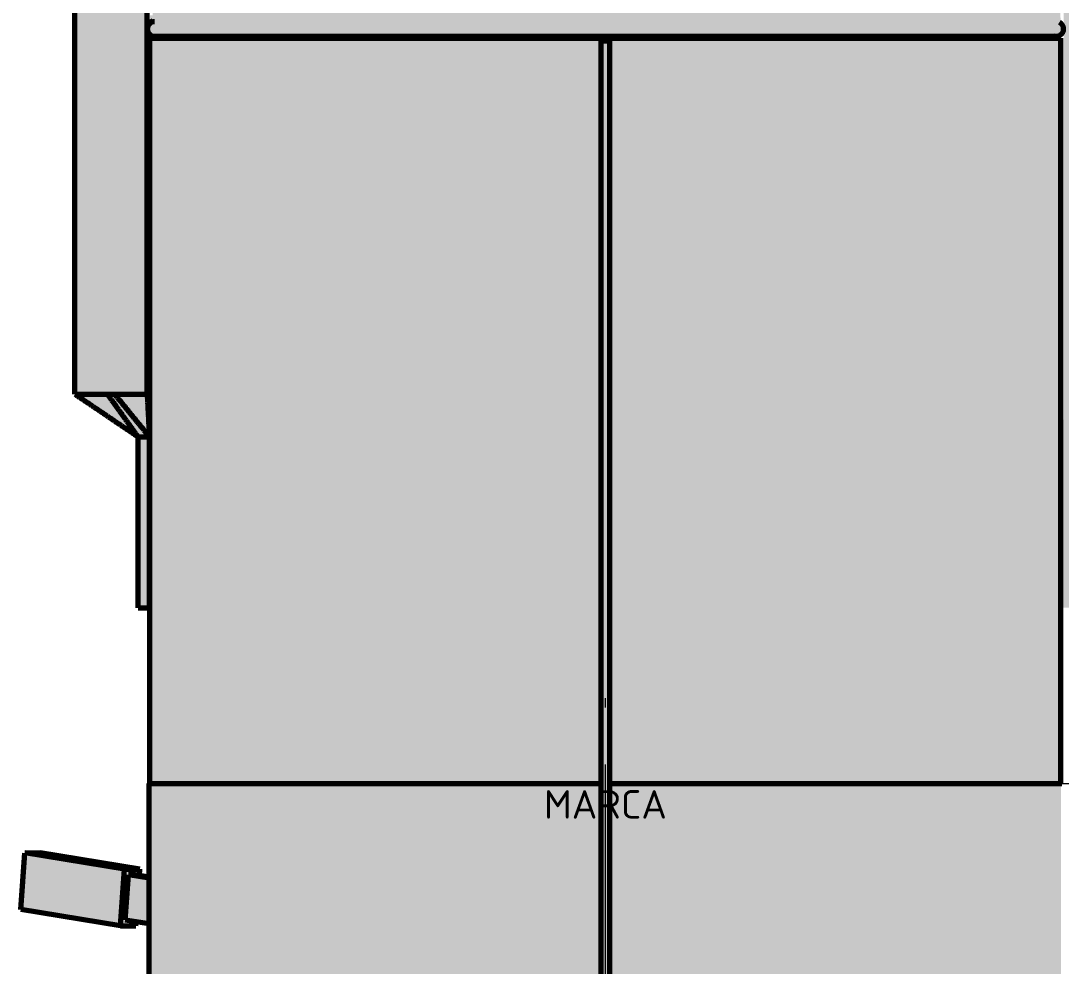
# Model space of a CAD drawing. Header units: millimetres. Extents: x 0 to 2382, y 0 to 420.
# Drawn here: x 2157.46 to 2194.01, y 273.91 to 307.11 of the extents above; entities that cross this region are included whole.
import ezdxf
from ezdxf.enums import TextEntityAlignment as Align

# ---------------------------------------------------------------- set-up
doc = ezdxf.new("R2010")
doc.units = ezdxf.units.MM
doc.linetypes.add('IRAM-F-TRAZO-PUNTO', pattern=[20, 15, -2, 1, -2])
for name, color, linetype, lineweight in [('01-VISIBLE', 7, 'CONTINUOUS', 70), ('03-EJE', 1, 'IRAM-F-TRAZO-PUNTO', 18), ('04-COTA', 3, 'CONTINUOUS', 18), ('13-GRAFICA', 30, 'CONTINUOUS', 18)]:
    doc.layers.add(name, color=color, linetype=linetype, lineweight=lineweight)
doc.styles.add('ISO3098', font='isocpeur.ttf')
doc.dimstyles.new('FLAMA-IRAM', dxfattribs={"dimtxt": 3.5, "dimasz": 3.5, "dimexe": 2, "dimexo": 1.5, "dimgap": 1, "dimtad": 1, "dimdec": 1, "dimtxsty": 'ISO3098', "dimblk": 'IRAM_FLECHA', "dimblk1": 'IRAM_FLECHA', "dimblk2": 'IRAM_FLECHA', "dimcen": 2.5, "dimclrd": 256, "dimclre": 256, "dimclrt": 256, "dimazin": 3, "dimtfac": 1, "dimtmove": 0, "dimatfit": 3, "dimlwd": 18, "dimlwe": 18})

# ---------------------------------------------------------------- blocks, each defined once
blk = doc.blocks.new('IRAM_FLECHA')
blk.add_solid([(0, 0), (-1, 0.125), (-1, -0.125)])

msp = doc.modelspace()

# ---------------------------------------------------------------- hatches: boundary and pattern name
at = {"layer": '13-GRAFICA', "true_color": 0xb21820}
h = msp.add_hatch(color=7, dxfattribs=at)
h.dxf.hatch_style = 1
h.paths.add_polyline_path([(2159.4, 293.9), (2159.4, 340.8), (2159.5, 340.8), (2159.5, 341.5), (2159.6, 341.5), (2159.6, 342.3), (2159.7, 342.3), (2159.7, 342.6), (2159.8, 342.6), (2159.9, 343.1), (2160, 343.1), (2160, 343.3), (2160.1, 343.3), (2160.1, 343.6), (2160.2, 343.6), (2160.2, 343.8), (2160.3, 343.8), (2160.3, 344), (2160.4, 344), (2160.5, 344.5), (2160.6, 344.5), (2160.7, 344.8), (2161, 345), (2161, 345.2), (2161.2, 345.3), (2161.2, 345.5), (2161.5, 345.7), (2161.5, 345.9), (2161.7, 346), (2161.7, 346.2), (2161.8, 346.2), (2162.1, 346.6), (2162.3, 346.6), (2162.9, 347.3), (2163.1, 347.3), (2163.6, 347.9), (2164.2, 348.1), (2164.3, 348.3), (2164.5, 348.3), (2164.5, 348.4), (2164.7, 348.4), (2164.7, 348.5), (2165.3, 348.7), (2165.4, 348.9), (2165.6, 348.9), (2165.6, 349), (2165.8, 349), (2165.8, 349.1), (2166.2, 349.1), (2166.2, 349.2), (2166.5, 349.2), (2166.5, 349.3), (2166.8, 349.3), (2166.8, 349.4), (2167.1, 349.4), (2167.1, 349.5), (2167.5, 349.5), (2167.5, 349.6), (2167.8, 349.6), (2167.8, 349.7), (2168.1, 349.7), (2168.1, 349.8), (2169.1, 349.8), (2169.1, 349.9), (2170.1, 349.9), (2170.1, 350), (2185.9, 350), (2185.9, 349.9), (2187.9, 349.8), (2187.9, 349.7), (2188.2, 349.7), (2188.2, 349.6), (2188.5, 349.6), (2188.5, 349.5), (2188.9, 349.5), (2188.9, 349.4), (2189.2, 349.4), (2189.2, 349.3), (2189.5, 349.3), (2189.5, 349.2), (2189.8, 349.2), (2189.8, 349.1), (2190.2, 349.1), (2190.2, 349), (2190.6, 348.9), (2190.7, 348.7), (2190.9, 348.7), (2190.9, 348.6), (2191.1, 348.6), (2191.1, 348.5), (2191.7, 348.3), (2191.8, 348.1), (2192.4, 347.9), (2192.9, 347.3), (2193.1, 347.3), (2193.7, 346.6), (2193.9, 346.6), (2193.9, 346.5), (2194.3, 346.2), (2194.3, 346), (2194.5, 345.9), (2194.5, 345.7), (2194.8, 345.5), (2194.8, 345.3), (2195, 345.2), (2195, 345), (2195.1, 345), (2195.1, 344.9), (2195.3, 344.8), (2195.3, 344.6), (2195.5, 344.5), (2195.6, 344), (2195.7, 344), (2195.7, 343.8), (2195.8, 343.8), (2195.8, 343.6), (2195.9, 343.6), (2195.9, 343.3), (2196, 343.3), (2196.1, 342.8), (2196.2, 342.8), (2196.3, 342.3), (2196.4, 342.3), (2196.4, 341.5), (2196.5, 341.5), (2196.5, 340.8), (2196.6, 340.8), (2196.6, 293.9), (2196.4, 293.9), (2196.3, 293.7), (2196.1, 293.7), (2196, 293.5), (2195.8, 293.5), (2195.7, 293.3), (2195.5, 293.3), (2195.4, 293.1), (2195.2, 293.1), (2195.1, 292.9), (2194.9, 292.9), (2194.8, 292.7), (2194.6, 292.7), (2194.6, 292.6), (2194.4, 292.5), (2194.4, 286.5), (2194, 286.5), (2194, 293.1), (2194.1, 293.1), (2194.1, 340.5), (2194, 340.5), (2193.9, 341.8), (2193.8, 341.8), (2193.8, 342), (2193.7, 342), (2193.7, 342.3), (2193.6, 342.3), (2193.6, 342.5), (2193.5, 342.5), (2193.5, 342.8), (2193.4, 342.8), (2193.2, 343.4), (2193, 343.5), (2193, 343.7), (2192.9, 343.7), (2192.9, 343.8), (2192.7, 343.9), (2192.7, 344.1), (2192.4, 344.3), (2192.4, 344.5), (2192.3, 344.5), (2191.8, 345.1), (2191.6, 345.1), (2191.1, 345.7), (2190.9, 345.7), (2190.8, 345.9), (2190.6, 345.9), (2190.6, 346), (2190, 346.2), (2189.9, 346.4), (2189.7, 346.4), (2189.7, 346.5), (2189.5, 346.5), (2189.5, 346.6), (2189.3, 346.6), (2189.3, 346.7), (2189.1, 346.7), (2189.1, 346.8), (2188.7, 346.8), (2188.7, 346.9), (2188.4, 346.9), (2188.4, 347), (2188.1, 347), (2188.1, 347.1), (2187.7, 347.1), (2187.7, 347.2), (2187.4, 347.2), (2187.4, 347.3), (2185.5, 347.4), (2185.5, 347.5), (2170.5, 347.5), (2170.5, 347.4), (2168.6, 347.3), (2168.6, 347.2), (2167.9, 347.1), (2167.9, 347), (2167.6, 347), (2167.6, 346.9), (2167.3, 346.9), (2167.3, 346.8), (2166.9, 346.8), (2166.9, 346.7), (2166.7, 346.7), (2166.7, 346.6), (2166.1, 346.4), (2166, 346.2), (2165.8, 346.2), (2165.8, 346.1), (2165.2, 345.9), (2165.2, 345.8), (2164.9, 345.7), (2164.4, 345.1), (2164.2, 345.1), (2164.2, 345), (2163.6, 344.5), (2163.6, 344.3), (2163.3, 344.1), (2163.3, 343.9), (2163, 343.7), (2163, 343.5), (2162.8, 343.4), (2162.8, 343.2), (2162.7, 343.2), (2162.7, 343), (2162.6, 343), (2162.6, 342.8), (2162.5, 342.8), (2162.5, 342.5), (2162.4, 342.5), (2162.4, 342.3), (2162.3, 342.3), (2162.3, 342), (2162.2, 342), (2162.2, 341.8), (2162.1, 341.8), (2162, 340.5), (2161.9, 340.5), (2161.9, 293.1), (2162, 293.1), (2162, 286.5), (2161.6, 286.5), (2161.6, 292.5), (2161.5, 292.5), (2161.4, 292.7), (2161.2, 292.7), (2161.1, 292.9), (2160.9, 292.9), (2160.8, 293.1), (2160.6, 293.1), (2160.5, 293.3), (2160.3, 293.3), (2160.2, 293.5), (2160, 293.5), (2159.9, 293.7), (2159.7, 293.7), (2159.6, 293.9)])
h = msp.add_hatch(color=7, dxfattribs=at)
h.dxf.hatch_style = 1
h.paths.add_polyline_path([(2162.1, 307.5), (2162.2, 307.5), (2162.2, 307.8), (2162.3, 307.8), (2162.3, 308), (2162.4, 308), (2162.4, 308.3), (2162.5, 308.3), (2162.5, 308.5), (2162.6, 308.5), (2162.6, 308.8), (2162.7, 308.8), (2162.7, 309.1), (2162.8, 309.1), (2162.8, 309.3), (2162.9, 309.3), (2162.9, 309.6), (2163, 309.6), (2163.1, 310), (2163.3, 310.1), (2163.3, 310.3), (2163.5, 310.4), (2163.5, 310.6), (2163.7, 310.7), (2163.7, 310.9), (2163.9, 311), (2163.9, 311.2), (2164.1, 311.3), (2164.1, 311.5), (2164.3, 311.6), (2164.3, 311.8), (2164.5, 311.9), (2164.5, 312.1), (2164.8, 312.2), (2165, 312.5), (2165.2, 312.5), (2165.5, 312.9), (2165.7, 312.9), (2166, 313.3), (2166.2, 313.3), (2166.4, 313.6), (2166.6, 313.6), (2166.9, 314), (2167.1, 314), (2167.4, 314.4), (2167.6, 314.4), (2167.6, 314.5), (2167.8, 314.5), (2167.8, 314.6), (2168.1, 314.6), (2168.1, 314.7), (2168.3, 314.7), (2168.3, 314.8), (2168.6, 314.8), (2168.6, 314.9), (2168.8, 314.9), (2168.8, 315), (2169.1, 315), (2169.1, 315.1), (2169.3, 315.1), (2169.3, 315.2), (2169.6, 315.2), (2169.6, 315.3), (2169.8, 315.3), (2169.8, 315.4), (2170.1, 315.4), (2170.1, 315.5), (2170.3, 315.5), (2170.3, 315.6), (2170.6, 315.6), (2170.6, 315.7), (2171.1, 315.8), (2171.1, 315.9), (2171.3, 315.9), (2171.3, 316), (2171.6, 316), (2171.6, 316.1), (2171.8, 316.1), (2171.8, 316.2), (2172.5, 316.3), (2172.5, 316.4), (2173, 316.4), (2173, 316.5), (2174.1, 316.5), (2174.1, 316.6), (2175.2, 316.6), (2175.2, 316.5), (2177.7, 316.5), (2177.7, 316.6), (2181.6, 316.5), (2181.6, 316.6), (2182.4, 316.6), (2182.4, 316.5), (2182.5, 316.5), (2182.5, 316.6), (2182.7, 316.6), (2182.7, 316.5), (2183.1, 316.5), (2183.1, 316.4), (2184.1, 316.3), (2184.1, 316.2), (2184.4, 316.2), (2184.4, 316.1), (2184.7, 316.1), (2184.7, 316), (2185.1, 316), (2185.1, 315.9), (2185.4, 315.9), (2185.4, 315.8), (2186.3, 315.6), (2186.3, 315.5), (2186.5, 315.5), (2186.5, 315.4), (2186.8, 315.4), (2186.8, 315.3), (2187, 315.3), (2187, 315.2), (2187.2, 315.2), (2187.2, 315.1), (2187.4, 315.1), (2187.4, 315), (2187.6, 315), (2187.6, 314.9), (2187.9, 314.9), (2187.9, 314.8), (2188.1, 314.8), (2188.1, 314.7), (2188.3, 314.7), (2188.3, 314.6), (2188.9, 314.4), (2189, 314.2), (2189.2, 314.2), (2189.3, 314), (2189.7, 313.9), (2189.8, 313.7), (2190, 313.7), (2190.1, 313.5), (2190.3, 313.5), (2190.5, 313.2), (2190.7, 313.2), (2191.5, 312.3), (2191.7, 312.3), (2191.7, 312.2), (2192, 312), (2192, 311.8), (2192.4, 311.5), (2192.4, 311.3), (2192.7, 311.1), (2192.7, 310.9), (2192.9, 310.8), (2193, 310.4), (2193.2, 310.3), (2193.2, 310.1), (2193.3, 310.1), (2193.3, 309.9), (2193.4, 309.9), (2193.4, 309.7), (2193.5, 309.7), (2193.5, 309.4), (2193.6, 309.4), (2193.8, 308.5), (2193.9, 308.5), (2194, 307), (2162, 307), (2162, 307.3), (2162.1, 307.3)])
h = msp.add_hatch(color=7, dxfattribs=at)
h.dxf.hatch_style = 1
h.paths.add_polyline_path([(2162, 306.6), (2162, 306.7), (2161.9, 306.7), (2161.9, 307), (2194.1, 307), (2194.1, 306.7), (2194, 306.7), (2194, 306.6)])
h = msp.add_hatch(color=7, dxfattribs=at)
h.dxf.hatch_style = 1
h.paths.add_polyline_path([(2162.1, 306.5), (2162.1, 280.3), (2162.1, 258.7), (2162.1, 258.4), (2162.1, 252.9), (2162.1, 248.1), (2162, 248.1), (2162, 306.5)])
h = msp.add_hatch(color=7, dxfattribs=at)
h.dxf.hatch_style = 1
h.paths.add_polyline_path([(2162.4, 306.5), (2162.4, 280.3), (2162.1, 280.3), (2162.1, 306.5)])
h = msp.add_hatch(color=7, dxfattribs=at)
h.dxf.hatch_style = 1
h.paths.add_polyline_path([(2193.7, 306.6), (2193.7, 306.5), (2162.3, 306.5), (2162.3, 306.6)])
h = msp.add_hatch(color=7, dxfattribs=at)
h.dxf.hatch_style = 1
h.paths.add_polyline_path([(2162.5, 306.5), (2162.5, 280.3), (2162.4, 280.3), (2162.4, 306.5)])
h = msp.add_hatch(color=7, dxfattribs=at)
h.dxf.hatch_style = 1
h.paths.add_polyline_path([(2169.5, 306.5), (2169.5, 280.3), (2162.5, 280.3), (2162.5, 306.5)])
h = msp.add_hatch(color=7, dxfattribs=at)
h.dxf.hatch_style = 1
h.paths.add_polyline_path([(2186.5, 306.5), (2186.5, 280.3), (2178.2, 280.3), (2178.2, 306.4), (2177.8, 306.4), (2177.8, 280.3), (2169.5, 280.3), (2169.5, 306.5)])
h = msp.add_hatch(color=7, dxfattribs=at)
h.dxf.hatch_style = 1
h.paths.add_polyline_path([(2178.2, 280.3), (2177.8, 280.3), (2177.8, 306.4), (2178.2, 306.4)])
h = msp.add_hatch(color=7, dxfattribs=at)
h.dxf.hatch_style = 1
h.paths.add_polyline_path([(2190.9, 306.5), (2190.9, 280.3), (2186.5, 280.3), (2186.5, 306.5)])
h = msp.add_hatch(color=7, dxfattribs=at)
h.dxf.hatch_style = 1
h.paths.add_polyline_path([(2194, 306.5), (2194, 248.1), (2190.9, 248.1), (2190.9, 254.1), (2190.9, 258.1), (2190.9, 258.7), (2193.9, 258.7), (2193.9, 280.3), (2190.9, 280.3), (2190.9, 306.5)])
at = {"layer": '13-GRAFICA', "true_color": 0xffffff}
h = msp.add_hatch(color=7, dxfattribs=at)
h.dxf.hatch_style = 1
h.paths.add_polyline_path([(2162.1, 258.7), (2162.1, 280.3), (2193.9, 280.3), (2193.9, 258.7)])
at = {"layer": '13-GRAFICA', "true_color": 0xeedeaa}
h = msp.add_hatch(color=7, dxfattribs=at)
h.dxf.hatch_style = 1
h.paths.add_polyline_path([(2164.961, 280.11), (2164.961, 279.826), (2164.73, 279.826), (2164.508, 279.826), (2164.293, 279.826), (2164.087, 279.826), (2163.89, 279.826), (2163.701, 279.826), (2163.521, 279.826), (2163.35, 279.826), (2163.188, 279.826), (2163.035, 279.826), (2162.891, 279.826), (2162.757, 279.826), (2162.631, 279.826), (2162.516, 279.826), (2162.41, 279.826), (2162.313, 279.826), (2162.226, 279.826), (2162.149, 279.826), (2162.1, 279.826), (2162.1, 280.3), (2164.961, 280.3)])
h = msp.add_hatch(color=7, dxfattribs=at)
h.dxf.hatch_style = 1
h.paths.add_polyline_path([(2191.039, 280.025), (2191.039, 279.656), (2191.039, 279.287), (2191.039, 278.919), (2191.039, 278.55), (2191.039, 278.181), (2191.039, 277.812), (2191.039, 277.444), (2190.8, 277.444), (2190.553, 277.444), (2190.298, 277.444), (2190.036, 277.444), (2189.767, 277.444), (2189.49, 277.444), (2189.206, 277.444), (2188.916, 277.444), (2188.618, 277.444), (2188.314, 277.444), (2188.004, 277.444), (2187.687, 277.444), (2187.365, 277.444), (2187.037, 277.444), (2186.703, 277.444), (2186.364, 277.444), (2186.02, 277.444), (2185.671, 277.444), (2185.317, 277.444), (2184.958, 277.444), (2184.596, 277.444), (2184.229, 277.444), (2183.859, 277.444), (2183.484, 277.444), (2183.107, 277.444), (2182.726, 277.444), (2182.343, 277.444), (2181.956, 277.444), (2181.568, 277.444), (2181.177, 277.444), (2180.784, 277.444), (2180.39, 277.444), (2179.994, 277.444), (2179.596, 277.444), (2179.198, 277.444), (2178.799, 277.444), (2178.4, 277.444), (2178, 277.444), (2177.6, 277.444), (2177.201, 277.444), (2176.802, 277.444), (2176.404, 277.444), (2176.006, 277.444), (2175.61, 277.444), (2175.216, 277.444), (2174.823, 277.444), (2174.432, 277.444), (2174.044, 277.444), (2173.657, 277.444), (2173.274, 277.444), (2172.893, 277.444), (2172.516, 277.444), (2172.141, 277.444), (2171.771, 277.444), (2171.404, 277.444), (2171.042, 277.444), (2170.683, 277.444), (2170.329, 277.444), (2169.98, 277.444), (2169.636, 277.444), (2169.297, 277.444), (2168.963, 277.444), (2168.635, 277.444), (2168.313, 277.444), (2167.996, 277.444), (2167.686, 277.444), (2167.382, 277.444), (2167.084, 277.444), (2166.794, 277.444), (2166.51, 277.444), (2166.233, 277.444), (2165.964, 277.444), (2165.702, 277.444), (2165.447, 277.444), (2165.2, 277.444), (2164.961, 277.444), (2164.961, 277.812), (2164.961, 278.181), (2164.961, 278.55), (2164.961, 278.919), (2164.961, 279.287), (2164.961, 279.656), (2164.961, 280.025), (2164.961, 280.3), (2191.039, 280.3)])
h = msp.add_hatch(color=7, dxfattribs=at)
h.dxf.hatch_style = 1
h.paths.add_polyline_path([(2193.851, 279.826), (2193.774, 279.826), (2193.687, 279.826), (2193.59, 279.826), (2193.484, 279.826), (2193.369, 279.826), (2193.243, 279.826), (2193.109, 279.826), (2192.965, 279.826), (2192.812, 279.826), (2192.65, 279.826), (2192.479, 279.826), (2192.299, 279.826), (2192.11, 279.826), (2191.913, 279.826), (2191.707, 279.826), (2191.492, 279.826), (2191.27, 279.826), (2191.039, 279.826), (2191.039, 280.11), (2191.039, 280.3), (2193.9, 280.3), (2193.9, 279.826)])
at = {"layer": '13-GRAFICA', "true_color": 0xcba23e}
h = msp.add_hatch(color=7, dxfattribs=at)
h.dxf.hatch_style = 1
h.paths.add_polyline_path([(2157.5, 275.9), (2157.6, 277.9), (2158.4, 277.9), (2158.4, 277.8), (2159, 277.8), (2159, 277.7), (2159.6, 277.7), (2159.6, 277.6), (2161.4, 277.4), (2161.4, 277.3), (2161.6, 277.3), (2161.6, 277.1), (2161.9, 277.1), (2161.9, 277), (2162, 277), (2162, 275.4), (2161.6, 275.4), (2161.6, 275.5), (2161.5, 275.5), (2161.5, 275.3), (2160.9, 275.3), (2160.9, 275.4), (2160.2, 275.4), (2160.2, 275.5), (2159.6, 275.5), (2159.6, 275.6), (2157.8, 275.8), (2157.8, 275.9)])
at = {"layer": '13-GRAFICA', "true_color": 0xffd200}
h = msp.add_hatch(color=7, dxfattribs=at)
h.dxf.hatch_style = 1
h.paths.add_polyline_path([(2190.8, 276.716), (2190.553, 276.716), (2190.298, 276.716), (2190.036, 276.716), (2189.767, 276.716), (2189.49, 276.716), (2189.206, 276.716), (2188.916, 276.716), (2188.618, 276.716), (2188.314, 276.716), (2188.004, 276.716), (2187.687, 276.716), (2187.365, 276.716), (2187.037, 276.716), (2186.703, 276.716), (2186.364, 276.716), (2186.02, 276.716), (2185.671, 276.716), (2185.317, 276.716), (2184.958, 276.716), (2184.596, 276.716), (2184.229, 276.716), (2183.859, 276.716), (2183.484, 276.716), (2183.107, 276.716), (2182.726, 276.716), (2182.343, 276.716), (2181.956, 276.716), (2181.568, 276.716), (2181.177, 276.716), (2180.784, 276.716), (2180.39, 276.716), (2179.994, 276.716), (2179.596, 276.716), (2179.198, 276.716), (2178.799, 276.716), (2178.4, 276.716), (2178, 276.716), (2177.6, 276.716), (2177.201, 276.716), (2176.802, 276.716), (2176.404, 276.716), (2176.006, 276.716), (2175.61, 276.716), (2175.216, 276.716), (2174.823, 276.716), (2174.432, 276.716), (2174.044, 276.716), (2173.657, 276.716), (2173.274, 276.716), (2172.893, 276.716), (2172.516, 276.716), (2172.141, 276.716), (2171.771, 276.716), (2171.404, 276.716), (2171.042, 276.716), (2170.683, 276.716), (2170.329, 276.716), (2169.98, 276.716), (2169.636, 276.716), (2169.297, 276.716), (2168.963, 276.716), (2168.635, 276.716), (2168.313, 276.716), (2167.996, 276.716), (2167.686, 276.716), (2167.382, 276.716), (2167.084, 276.716), (2166.794, 276.716), (2166.51, 276.716), (2166.233, 276.716), (2165.964, 276.716), (2165.702, 276.716), (2165.447, 276.716), (2165.2, 276.716), (2164.961, 276.716), (2164.961, 277.08), (2164.961, 277.444), (2165.2, 277.444), (2165.447, 277.444), (2165.702, 277.444), (2165.964, 277.444), (2166.233, 277.444), (2166.51, 277.444), (2166.794, 277.444), (2167.084, 277.444), (2167.382, 277.444), (2167.686, 277.444), (2167.996, 277.444), (2168.313, 277.444), (2168.635, 277.444), (2168.963, 277.444), (2169.297, 277.444), (2169.636, 277.444), (2169.98, 277.444), (2170.329, 277.444), (2170.683, 277.444), (2171.042, 277.444), (2171.404, 277.444), (2171.771, 277.444), (2172.141, 277.444), (2172.516, 277.444), (2172.893, 277.444), (2173.274, 277.444), (2173.657, 277.444), (2174.044, 277.444), (2174.432, 277.444), (2174.823, 277.444), (2175.216, 277.444), (2175.61, 277.444), (2176.006, 277.444), (2176.404, 277.444), (2176.802, 277.444), (2177.201, 277.444), (2177.6, 277.444), (2178, 277.444), (2178.4, 277.444), (2178.799, 277.444), (2179.198, 277.444), (2179.596, 277.444), (2179.994, 277.444), (2180.39, 277.444), (2180.784, 277.444), (2181.177, 277.444), (2181.568, 277.444), (2181.956, 277.444), (2182.343, 277.444), (2182.726, 277.444), (2183.107, 277.444), (2183.484, 277.444), (2183.859, 277.444), (2184.229, 277.444), (2184.596, 277.444), (2184.958, 277.444), (2185.317, 277.444), (2185.671, 277.444), (2186.02, 277.444), (2186.364, 277.444), (2186.703, 277.444), (2187.037, 277.444), (2187.365, 277.444), (2187.687, 277.444), (2188.004, 277.444), (2188.314, 277.444), (2188.618, 277.444), (2188.916, 277.444), (2189.206, 277.444), (2189.49, 277.444), (2189.767, 277.444), (2190.036, 277.444), (2190.298, 277.444), (2190.553, 277.444), (2190.8, 277.444), (2191.039, 277.444), (2191.039, 277.08), (2191.039, 276.716)])

# ---------------------------------------------------------------- linework, layer by layer
at = {"layer": '01-VISIBLE'}
for p, q in [((2159.36, 294), (2159.36, 330.462)), ((2161.9, 294), (2161.9, 330.462)), ((2162.046, 307.049), (2162, 307.14)), ((2162, 280.325), (2162, 306.5)), ((2162.32, 306.5), (2162.288, 306.564)), ((2177.85, 248.088), (2177.85, 306.4)), ((2177.85, 306.4), (2178.15, 306.4)), ((2178.15, 248.088), (2178.15, 306.4)), ((2193.68, 306.5), (2193.712, 306.564)), ((2194, 280.325), (2194, 306.5)), ((2161.58, 292.5), (2161.98, 292.5)), ((2161.58, 286.5), (2161.58, 292.5)), ((2161.98, 286.5), (2161.98, 292.5)), ((2161.58, 286.5), (2161.98, 286.5)), ((2161.97, 258.675), (2161.97, 280.325)), ((2157.462, 275.9), (2157.601, 277.89)), ((2161.106, 277.321), (2157.601, 277.89)), ((2157.601, 277.89), (2158.139, 277.887)), ((2161.643, 277.318), (2158.139, 277.887)), ((2160.966, 275.331), (2161.106, 277.321)), ((2161.106, 277.321), (2161.643, 277.318)), ((2161.134, 275.529), (2161.245, 277.121)), ((2161.97, 277.003), (2161.245, 277.121)), ((2161.475, 277.12), (2161.245, 277.121)), ((2161.97, 277.039), (2161.475, 277.12)), ((2161.627, 277.095), (2161.643, 277.318)), ((2160.966, 275.331), (2157.462, 275.9)), ((2160.966, 275.331), (2161.504, 275.328)), ((2161.97, 275.394), (2161.134, 275.529)), ((2161.504, 275.328), (2161.514, 275.468))]:
    msp.add_line(p, q, dxfattribs=at)
for points in [[(2162.16, 307.076), (2162.11, 307.071), (2162.062, 307.057), (2162.018, 307.033), (2161.979, 307.001), (2161.947, 306.962), (2161.923, 306.918), (2161.909, 306.87), (2161.904, 306.82)], [(2161.904, 306.82), (2161.909, 306.77), (2161.923, 306.722), (2161.947, 306.678), (2161.979, 306.639), (2162.018, 306.607), (2162.062, 306.583), (2162.11, 306.569), (2162.16, 306.564)], [(2162, 306.5), (2162.08, 306.5), (2162.16, 306.5), (2162.24, 306.5), (2162.32, 306.5), (2162.4, 306.5), (2162.48, 306.5), (2162.56, 306.5), (2162.64, 306.5), (2162.72, 306.5), (2162.8, 306.5), (2162.88, 306.5), (2162.96, 306.5), (2163.04, 306.5), (2163.12, 306.5), (2163.2, 306.5), (2163.28, 306.5), (2163.36, 306.5), (2163.44, 306.5), (2163.52, 306.5), (2163.6, 306.5), (2163.68, 306.5), (2163.76, 306.5), (2163.84, 306.5), (2163.92, 306.5), (2164, 306.5), (2164.08, 306.5), (2164.16, 306.5), (2164.24, 306.5), (2164.32, 306.5), (2164.4, 306.5), (2164.48, 306.5), (2164.56, 306.5), (2164.64, 306.5), (2164.72, 306.5), (2164.8, 306.5), (2164.88, 306.5), (2164.96, 306.5), (2165.04, 306.5), (2165.12, 306.5), (2165.2, 306.5), (2165.28, 306.5), (2165.36, 306.5), (2165.44, 306.5), (2165.52, 306.5), (2165.6, 306.5), (2165.68, 306.5), (2165.76, 306.5), (2165.84, 306.5), (2165.92, 306.5), (2166, 306.5), (2166.08, 306.5), (2166.16, 306.5), (2166.24, 306.5), (2166.32, 306.5), (2166.4, 306.5), (2166.48, 306.5), (2166.56, 306.5), (2166.64, 306.5), (2166.72, 306.5), (2166.8, 306.5), (2166.88, 306.5), (2166.96, 306.5), (2167.04, 306.5), (2167.12, 306.5), (2167.2, 306.5), (2167.28, 306.5), (2167.36, 306.5), (2167.44, 306.5), (2167.52, 306.5), (2167.6, 306.5), (2167.68, 306.5), (2167.76, 306.5), (2167.84, 306.5), (2167.92, 306.5), (2168, 306.5), (2168.08, 306.5), (2168.16, 306.5), (2168.24, 306.5), (2168.32, 306.5), (2168.4, 306.5), (2168.48, 306.5), (2168.56, 306.5), (2168.64, 306.5), (2168.72, 306.5), (2168.8, 306.5), (2168.88, 306.5), (2168.96, 306.5), (2169.04, 306.5), (2169.12, 306.5), (2169.2, 306.5), (2169.28, 306.5), (2169.36, 306.5), (2169.44, 306.5), (2169.52, 306.5), (2169.6, 306.5), (2169.68, 306.5), (2169.76, 306.5), (2169.84, 306.5), (2169.92, 306.5), (2170, 306.5), (2170.08, 306.5), (2170.16, 306.5), (2170.24, 306.5), (2170.32, 306.5), (2170.4, 306.5), (2170.48, 306.5), (2170.56, 306.5), (2170.64, 306.5), (2170.72, 306.5), (2170.8, 306.5), (2170.88, 306.5), (2170.96, 306.5), (2171.04, 306.5), (2171.12, 306.5), (2171.2, 306.5), (2171.28, 306.5), (2171.36, 306.5), (2171.44, 306.5), (2171.52, 306.5), (2171.6, 306.5), (2171.68, 306.5), (2171.76, 306.5), (2171.84, 306.5), (2171.92, 306.5), (2172, 306.5), (2172.08, 306.5), (2172.16, 306.5), (2172.24, 306.5), (2172.32, 306.5), (2172.4, 306.5), (2172.48, 306.5), (2172.56, 306.5), (2172.64, 306.5), (2172.72, 306.5), (2172.8, 306.5), (2172.88, 306.5), (2172.96, 306.5), (2173.04, 306.5), (2173.12, 306.5), (2173.2, 306.5), (2173.28, 306.5), (2173.36, 306.5), (2173.44, 306.5), (2173.52, 306.5), (2173.6, 306.5), (2173.68, 306.5), (2173.76, 306.5), (2173.84, 306.5), (2173.92, 306.5), (2174, 306.5), (2174.08, 306.5), (2174.16, 306.5), (2174.24, 306.5), (2174.32, 306.5), (2174.4, 306.5), (2174.48, 306.5), (2174.56, 306.5), (2174.64, 306.5), (2174.72, 306.5), (2174.8, 306.5), (2174.88, 306.5), (2174.96, 306.5), (2175.04, 306.5), (2175.12, 306.5), (2175.2, 306.5), (2175.28, 306.5), (2175.36, 306.5), (2175.44, 306.5), (2175.52, 306.5), (2175.6, 306.5), (2175.68, 306.5), (2175.76, 306.5), (2175.84, 306.5), (2175.92, 306.5), (2176, 306.5), (2176.08, 306.5), (2176.16, 306.5), (2176.24, 306.5), (2176.32, 306.5), (2176.4, 306.5), (2176.48, 306.5), (2176.56, 306.5), (2176.64, 306.5), (2176.72, 306.5), (2176.8, 306.5), (2176.88, 306.5), (2176.96, 306.5), (2177.04, 306.5), (2177.12, 306.5), (2177.2, 306.5), (2177.28, 306.5), (2177.36, 306.5), (2177.44, 306.5), (2177.52, 306.5), (2177.6, 306.5), (2177.68, 306.5), (2177.76, 306.5), (2177.84, 306.5), (2177.92, 306.5), (2178, 306.5), (2178.08, 306.5), (2178.16, 306.5), (2178.24, 306.5), (2178.32, 306.5), (2178.4, 306.5), (2178.48, 306.5), (2178.56, 306.5), (2178.64, 306.5), (2178.72, 306.5), (2178.8, 306.5), (2178.88, 306.5), (2178.96, 306.5), (2179.04, 306.5), (2179.12, 306.5), (2179.2, 306.5), (2179.28, 306.5), (2179.36, 306.5), (2179.44, 306.5), (2179.52, 306.5), (2179.6, 306.5), (2179.68, 306.5), (2179.76, 306.5), (2179.84, 306.5), (2179.92, 306.5), (2180, 306.5), (2180.08, 306.5), (2180.16, 306.5), (2180.24, 306.5), (2180.32, 306.5), (2180.4, 306.5), (2180.48, 306.5), (2180.56, 306.5), (2180.64, 306.5), (2180.72, 306.5), (2180.8, 306.5), (2180.88, 306.5), (2180.96, 306.5), (2181.04, 306.5), (2181.12, 306.5), (2181.2, 306.5), (2181.28, 306.5), (2181.36, 306.5), (2181.44, 306.5), (2181.52, 306.5), (2181.6, 306.5), (2181.68, 306.5), (2181.76, 306.5), (2181.84, 306.5), (2181.92, 306.5), (2182, 306.5), (2182.08, 306.5), (2182.16, 306.5), (2182.24, 306.5), (2182.32, 306.5), (2182.4, 306.5), (2182.48, 306.5), (2182.56, 306.5), (2182.64, 306.5), (2182.72, 306.5), (2182.8, 306.5), (2182.88, 306.5), (2182.96, 306.5), (2183.04, 306.5), (2183.12, 306.5), (2183.2, 306.5), (2183.28, 306.5), (2183.36, 306.5), (2183.44, 306.5), (2183.52, 306.5), (2183.6, 306.5), (2183.68, 306.5), (2183.76, 306.5), (2183.84, 306.5), (2183.92, 306.5), (2184, 306.5), (2184.08, 306.5), (2184.16, 306.5), (2184.24, 306.5), (2184.32, 306.5), (2184.4, 306.5), (2184.48, 306.5), (2184.56, 306.5), (2184.64, 306.5), (2184.72, 306.5), (2184.8, 306.5), (2184.88, 306.5), (2184.96, 306.5), (2185.04, 306.5), (2185.12, 306.5), (2185.2, 306.5), (2185.28, 306.5), (2185.36, 306.5), (2185.44, 306.5), (2185.52, 306.5), (2185.6, 306.5), (2185.68, 306.5), (2185.76, 306.5), (2185.84, 306.5), (2185.92, 306.5), (2186, 306.5), (2186.08, 306.5), (2186.16, 306.5), (2186.24, 306.5), (2186.32, 306.5), (2186.4, 306.5), (2186.48, 306.5), (2186.56, 306.5), (2186.64, 306.5), (2186.72, 306.5), (2186.8, 306.5), (2186.88, 306.5), (2186.96, 306.5), (2187.04, 306.5), (2187.12, 306.5), (2187.2, 306.5), (2187.28, 306.5), (2187.36, 306.5), (2187.44, 306.5), (2187.52, 306.5), (2187.6, 306.5), (2187.68, 306.5), (2187.76, 306.5), (2187.84, 306.5), (2187.92, 306.5), (2188, 306.5), (2188.08, 306.5), (2188.16, 306.5), (2188.24, 306.5), (2188.32, 306.5), (2188.4, 306.5), (2188.48, 306.5), (2188.56, 306.5), (2188.64, 306.5), (2188.72, 306.5), (2188.8, 306.5), (2188.88, 306.5), (2188.96, 306.5), (2189.04, 306.5), (2189.12, 306.5), (2189.2, 306.5), (2189.28, 306.5), (2189.36, 306.5), (2189.44, 306.5), (2189.52, 306.5), (2189.6, 306.5), (2189.68, 306.5), (2189.76, 306.5), (2189.84, 306.5), (2189.92, 306.5), (2190, 306.5), (2190.08, 306.5), (2190.16, 306.5), (2190.24, 306.5), (2190.32, 306.5), (2190.4, 306.5), (2190.48, 306.5), (2190.56, 306.5), (2190.64, 306.5), (2190.72, 306.5), (2190.8, 306.5), (2190.88, 306.5), (2190.96, 306.5), (2191.04, 306.5), (2191.12, 306.5), (2191.2, 306.5), (2191.28, 306.5), (2191.36, 306.5), (2191.44, 306.5), (2191.52, 306.5), (2191.6, 306.5), (2191.68, 306.5), (2191.76, 306.5), (2191.84, 306.5), (2191.92, 306.5), (2192, 306.5), (2192.08, 306.5), (2192.16, 306.5), (2192.24, 306.5), (2192.32, 306.5), (2192.4, 306.5), (2192.48, 306.5), (2192.56, 306.5), (2192.64, 306.5), (2192.72, 306.5), (2192.8, 306.5), (2192.88, 306.5), (2192.96, 306.5), (2193.04, 306.5), (2193.12, 306.5), (2193.2, 306.5), (2193.28, 306.5), (2193.36, 306.5), (2193.44, 306.5), (2193.52, 306.5), (2193.6, 306.5), (2193.68, 306.5), (2193.76, 306.5), (2193.84, 306.5), (2193.92, 306.5), (2194, 306.5)], [(2162.16, 306.564), (2162.239, 306.564), (2162.318, 306.564), (2162.398, 306.564), (2162.477, 306.564), (2162.556, 306.564), (2162.635, 306.564), (2162.714, 306.564), (2162.794, 306.564), (2162.873, 306.564), (2162.952, 306.564), (2163.031, 306.564), (2163.11, 306.564), (2163.19, 306.564), (2163.269, 306.564), (2163.348, 306.564), (2163.427, 306.564), (2163.506, 306.564), (2163.586, 306.564), (2163.665, 306.564), (2163.744, 306.564), (2163.823, 306.564), (2163.902, 306.564), (2163.982, 306.564), (2164.061, 306.564), (2164.14, 306.564), (2164.219, 306.564), (2164.298, 306.564), (2164.378, 306.564), (2164.457, 306.564), (2164.536, 306.564), (2164.615, 306.564), (2164.694, 306.564), (2164.774, 306.564), (2164.853, 306.564), (2164.932, 306.564), (2165.011, 306.564), (2165.09, 306.564), (2165.17, 306.564), (2165.249, 306.564), (2165.328, 306.564), (2165.407, 306.564), (2165.486, 306.564), (2165.566, 306.564), (2165.645, 306.564), (2165.724, 306.564), (2165.803, 306.564), (2165.882, 306.564), (2165.962, 306.564), (2166.041, 306.564), (2166.12, 306.564), (2166.199, 306.564), (2166.278, 306.564), (2166.358, 306.564), (2166.437, 306.564), (2166.516, 306.564), (2166.595, 306.564), (2166.674, 306.564), (2166.754, 306.564), (2166.833, 306.564), (2166.912, 306.564), (2166.991, 306.564), (2167.07, 306.564), (2167.15, 306.564), (2167.229, 306.564), (2167.308, 306.564), (2167.387, 306.564), (2167.466, 306.564), (2167.546, 306.564), (2167.625, 306.564), (2167.704, 306.564), (2167.783, 306.564), (2167.862, 306.564), (2167.942, 306.564), (2168.021, 306.564), (2168.1, 306.564), (2168.179, 306.564), (2168.258, 306.564), (2168.338, 306.564), (2168.417, 306.564), (2168.496, 306.564), (2168.575, 306.564), (2168.654, 306.564), (2168.734, 306.564), (2168.813, 306.564), (2168.892, 306.564), (2168.971, 306.564), (2169.05, 306.564), (2169.13, 306.564), (2169.209, 306.564), (2169.288, 306.564), (2169.367, 306.564), (2169.446, 306.564), (2169.526, 306.564), (2169.605, 306.564), (2169.684, 306.564), (2169.763, 306.564), (2169.842, 306.564), (2169.922, 306.564), (2170.001, 306.564), (2170.08, 306.564), (2170.159, 306.564), (2170.238, 306.564), (2170.318, 306.564), (2170.397, 306.564), (2170.476, 306.564), (2170.555, 306.564), (2170.634, 306.564), (2170.714, 306.564), (2170.793, 306.564), (2170.872, 306.564), (2170.951, 306.564), (2171.03, 306.564), (2171.11, 306.564), (2171.189, 306.564), (2171.268, 306.564), (2171.347, 306.564), (2171.426, 306.564), (2171.506, 306.564), (2171.585, 306.564), (2171.664, 306.564), (2171.743, 306.564), (2171.822, 306.564), (2171.902, 306.564), (2171.981, 306.564), (2172.06, 306.564), (2172.139, 306.564), (2172.218, 306.564), (2172.298, 306.564), (2172.377, 306.564), (2172.456, 306.564), (2172.535, 306.564), (2172.614, 306.564), (2172.694, 306.564), (2172.773, 306.564), (2172.852, 306.564), (2172.931, 306.564), (2173.01, 306.564), (2173.09, 306.564), (2173.169, 306.564), (2173.248, 306.564), (2173.327, 306.564), (2173.406, 306.564), (2173.486, 306.564), (2173.565, 306.564), (2173.644, 306.564), (2173.723, 306.564), (2173.802, 306.564), (2173.882, 306.564), (2173.961, 306.564), (2174.04, 306.564), (2174.119, 306.564), (2174.198, 306.564), (2174.278, 306.564), (2174.357, 306.564), (2174.436, 306.564), (2174.515, 306.564), (2174.594, 306.564), (2174.674, 306.564), (2174.753, 306.564), (2174.832, 306.564), (2174.911, 306.564), (2174.99, 306.564), (2175.07, 306.564), (2175.149, 306.564), (2175.228, 306.564), (2175.307, 306.564), (2175.386, 306.564), (2175.466, 306.564), (2175.545, 306.564), (2175.624, 306.564), (2175.703, 306.564), (2175.782, 306.564), (2175.862, 306.564), (2175.941, 306.564), (2176.02, 306.564), (2176.099, 306.564), (2176.178, 306.564), (2176.258, 306.564), (2176.337, 306.564), (2176.416, 306.564), (2176.495, 306.564), (2176.574, 306.564), (2176.654, 306.564), (2176.733, 306.564), (2176.812, 306.564), (2176.891, 306.564), (2176.97, 306.564), (2177.05, 306.564), (2177.129, 306.564), (2177.208, 306.564), (2177.287, 306.564), (2177.366, 306.564), (2177.446, 306.564), (2177.525, 306.564), (2177.604, 306.564), (2177.683, 306.564), (2177.762, 306.564), (2177.842, 306.564), (2177.921, 306.564), (2178, 306.564), (2178.079, 306.564), (2178.158, 306.564), (2178.238, 306.564), (2178.317, 306.564), (2178.396, 306.564), (2178.475, 306.564), (2178.554, 306.564), (2178.634, 306.564), (2178.713, 306.564), (2178.792, 306.564), (2178.871, 306.564), (2178.95, 306.564), (2179.03, 306.564), (2179.109, 306.564), (2179.188, 306.564), (2179.267, 306.564), (2179.346, 306.564), (2179.426, 306.564), (2179.505, 306.564), (2179.584, 306.564), (2179.663, 306.564), (2179.742, 306.564), (2179.822, 306.564), (2179.901, 306.564), (2179.98, 306.564), (2180.059, 306.564), (2180.138, 306.564), (2180.218, 306.564), (2180.297, 306.564), (2180.376, 306.564), (2180.455, 306.564), (2180.534, 306.564), (2180.614, 306.564), (2180.693, 306.564), (2180.772, 306.564), (2180.851, 306.564), (2180.93, 306.564), (2181.01, 306.564), (2181.089, 306.564), (2181.168, 306.564), (2181.247, 306.564), (2181.326, 306.564), (2181.406, 306.564), (2181.485, 306.564), (2181.564, 306.564), (2181.643, 306.564), (2181.722, 306.564), (2181.802, 306.564), (2181.881, 306.564), (2181.96, 306.564), (2182.039, 306.564), (2182.118, 306.564), (2182.198, 306.564), (2182.277, 306.564), (2182.356, 306.564), (2182.435, 306.564), (2182.514, 306.564), (2182.594, 306.564), (2182.673, 306.564), (2182.752, 306.564), (2182.831, 306.564), (2182.91, 306.564), (2182.99, 306.564), (2183.069, 306.564), (2183.148, 306.564), (2183.227, 306.564), (2183.306, 306.564), (2183.386, 306.564), (2183.465, 306.564), (2183.544, 306.564), (2183.623, 306.564), (2183.702, 306.564), (2183.782, 306.564), (2183.861, 306.564), (2183.94, 306.564), (2184.019, 306.564), (2184.098, 306.564), (2184.178, 306.564), (2184.257, 306.564), (2184.336, 306.564), (2184.415, 306.564), (2184.494, 306.564), (2184.574, 306.564), (2184.653, 306.564), (2184.732, 306.564), (2184.811, 306.564), (2184.89, 306.564), (2184.97, 306.564), (2185.049, 306.564), (2185.128, 306.564), (2185.207, 306.564), (2185.286, 306.564), (2185.366, 306.564), (2185.445, 306.564), (2185.524, 306.564), (2185.603, 306.564), (2185.682, 306.564), (2185.762, 306.564), (2185.841, 306.564), (2185.92, 306.564), (2185.999, 306.564), (2186.078, 306.564), (2186.158, 306.564), (2186.237, 306.564), (2186.316, 306.564), (2186.395, 306.564), (2186.474, 306.564), (2186.554, 306.564), (2186.633, 306.564), (2186.712, 306.564), (2186.791, 306.564), (2186.87, 306.564), (2186.95, 306.564), (2187.029, 306.564), (2187.108, 306.564), (2187.187, 306.564), (2187.266, 306.564), (2187.346, 306.564), (2187.425, 306.564), (2187.504, 306.564), (2187.583, 306.564), (2187.662, 306.564), (2187.742, 306.564), (2187.821, 306.564), (2187.9, 306.564), (2187.979, 306.564), (2188.058, 306.564), (2188.138, 306.564), (2188.217, 306.564), (2188.296, 306.564), (2188.375, 306.564), (2188.454, 306.564), (2188.534, 306.564), (2188.613, 306.564), (2188.692, 306.564), (2188.771, 306.564), (2188.85, 306.564), (2188.93, 306.564), (2189.009, 306.564), (2189.088, 306.564), (2189.167, 306.564), (2189.246, 306.564), (2189.326, 306.564), (2189.405, 306.564), (2189.484, 306.564), (2189.563, 306.564), (2189.642, 306.564), (2189.722, 306.564), (2189.801, 306.564), (2189.88, 306.564), (2189.959, 306.564), (2190.038, 306.564), (2190.118, 306.564), (2190.197, 306.564), (2190.276, 306.564), (2190.355, 306.564), (2190.434, 306.564), (2190.514, 306.564), (2190.593, 306.564), (2190.672, 306.564), (2190.751, 306.564), (2190.83, 306.564), (2190.91, 306.564), (2190.989, 306.564), (2191.068, 306.564), (2191.147, 306.564), (2191.226, 306.564), (2191.306, 306.564), (2191.385, 306.564), (2191.464, 306.564), (2191.543, 306.564), (2191.622, 306.564), (2191.702, 306.564), (2191.781, 306.564), (2191.86, 306.564), (2191.939, 306.564), (2192.018, 306.564), (2192.098, 306.564), (2192.177, 306.564), (2192.256, 306.564), (2192.335, 306.564), (2192.414, 306.564), (2192.494, 306.564), (2192.573, 306.564), (2192.652, 306.564), (2192.731, 306.564), (2192.81, 306.564), (2192.89, 306.564), (2192.969, 306.564), (2193.048, 306.564), (2193.127, 306.564), (2193.206, 306.564), (2193.286, 306.564), (2193.365, 306.564), (2193.444, 306.564), (2193.523, 306.564), (2193.602, 306.564), (2193.682, 306.564), (2193.761, 306.564), (2193.84, 306.564)], [(2193.84, 306.564), (2193.84, 306.564), (2193.84, 306.564), (2193.84, 306.564), (2193.84, 306.564), (2193.84, 306.564), (2193.84, 306.564)], [(2159.36, 294), (2159.412, 294), (2159.464, 294), (2159.516, 294), (2159.568, 294), (2159.62, 294), (2159.672, 294), (2159.724, 294), (2159.776, 294), (2159.828, 294), (2159.88, 294), (2159.932, 294), (2159.984, 294), (2160.036, 294), (2160.088, 294), (2160.14, 294), (2160.192, 294), (2160.244, 294), (2160.296, 294), (2160.348, 294), (2160.4, 294), (2160.452, 294), (2160.504, 294)], [(2159.36, 294), (2159.402, 293.972), (2159.444, 293.943), (2159.486, 293.915), (2159.528, 293.887), (2159.569, 293.858), (2159.611, 293.83), (2159.653, 293.802), (2159.695, 293.774), (2159.737, 293.745), (2159.779, 293.717), (2159.821, 293.689), (2159.863, 293.66), (2159.905, 293.632), (2159.946, 293.604), (2159.988, 293.575), (2160.03, 293.547), (2160.072, 293.519), (2160.114, 293.491), (2160.156, 293.462), (2160.198, 293.434), (2160.24, 293.406), (2160.282, 293.377), (2160.323, 293.349), (2160.365, 293.321), (2160.407, 293.292), (2160.449, 293.264), (2160.491, 293.236), (2160.533, 293.208), (2160.575, 293.179), (2160.617, 293.151), (2160.658, 293.123), (2160.7, 293.094), (2160.742, 293.066), (2160.784, 293.038), (2160.826, 293.009), (2160.868, 292.981), (2160.91, 292.953), (2160.952, 292.925), (2160.994, 292.896), (2161.035, 292.868), (2161.077, 292.84), (2161.119, 292.811), (2161.161, 292.783), (2161.203, 292.755), (2161.245, 292.726), (2161.287, 292.698), (2161.329, 292.67), (2161.371, 292.642), (2161.412, 292.613), (2161.454, 292.585), (2161.496, 292.557), (2161.538, 292.528), (2161.58, 292.5)], [(2160.504, 294), (2160.546, 294), (2160.588, 294), (2160.63, 294), (2160.672, 294), (2160.714, 294), (2160.756, 294)], [(2160.504, 294), (2160.534, 293.958), (2160.563, 293.917), (2160.593, 293.875), (2160.623, 293.833), (2160.653, 293.792), (2160.683, 293.75), (2160.713, 293.708), (2160.743, 293.667), (2160.773, 293.625), (2160.803, 293.583), (2160.833, 293.542), (2160.862, 293.5), (2160.892, 293.458), (2160.922, 293.417), (2160.952, 293.375), (2160.982, 293.333), (2161.012, 293.292), (2161.042, 293.25), (2161.072, 293.208), (2161.102, 293.167), (2161.132, 293.125), (2161.161, 293.083), (2161.191, 293.042), (2161.221, 293), (2161.251, 292.958), (2161.281, 292.917), (2161.311, 292.875), (2161.341, 292.833), (2161.371, 292.792), (2161.401, 292.75), (2161.431, 292.708), (2161.46, 292.667), (2161.49, 292.625), (2161.52, 292.583), (2161.55, 292.542), (2161.58, 292.5)], [(2160.756, 294), (2160.808, 294), (2160.86, 294), (2160.912, 294), (2160.964, 294), (2161.016, 294), (2161.068, 294), (2161.12, 294), (2161.172, 294), (2161.224, 294), (2161.276, 294), (2161.328, 294), (2161.38, 294), (2161.432, 294), (2161.484, 294), (2161.536, 294), (2161.588, 294), (2161.64, 294), (2161.692, 294), (2161.744, 294), (2161.796, 294), (2161.848, 294), (2161.9, 294)], [(2160.756, 294), (2160.789, 293.961), (2160.821, 293.921), (2160.853, 293.882), (2160.885, 293.842), (2160.917, 293.803), (2160.95, 293.763), (2160.982, 293.724), (2161.014, 293.684), (2161.046, 293.645), (2161.078, 293.605), (2161.111, 293.566), (2161.143, 293.526), (2161.175, 293.487), (2161.207, 293.447), (2161.239, 293.408), (2161.272, 293.368), (2161.304, 293.329), (2161.336, 293.289), (2161.368, 293.25), (2161.4, 293.211), (2161.433, 293.171), (2161.465, 293.132), (2161.497, 293.092), (2161.529, 293.053), (2161.561, 293.013), (2161.594, 292.974), (2161.626, 292.934), (2161.658, 292.895), (2161.69, 292.855), (2161.722, 292.816), (2161.755, 292.776), (2161.787, 292.737), (2161.819, 292.697), (2161.851, 292.658), (2161.883, 292.618), (2161.916, 292.579), (2161.948, 292.539), (2161.98, 292.5)], [(2161.9, 294), (2161.903, 293.95), (2161.905, 293.9), (2161.908, 293.85), (2161.911, 293.8), (2161.913, 293.75), (2161.916, 293.7), (2161.919, 293.65), (2161.921, 293.6), (2161.924, 293.55), (2161.927, 293.5), (2161.929, 293.45), (2161.932, 293.4), (2161.935, 293.35), (2161.937, 293.3), (2161.94, 293.25), (2161.943, 293.2), (2161.945, 293.15), (2161.948, 293.1), (2161.951, 293.05), (2161.953, 293), (2161.956, 292.95), (2161.959, 292.9), (2161.961, 292.85), (2161.964, 292.8), (2161.967, 292.75), (2161.969, 292.7), (2161.972, 292.65), (2161.975, 292.6), (2161.977, 292.55), (2161.98, 292.5)], [(2161.97, 280.325), (2162.02, 280.325), (2162.07, 280.325), (2162.12, 280.325), (2162.17, 280.325), (2162.22, 280.325), (2162.271, 280.325), (2162.321, 280.325), (2162.371, 280.325), (2162.421, 280.325), (2162.471, 280.325), (2162.521, 280.325), (2162.571, 280.325), (2162.621, 280.325), (2162.671, 280.325), (2162.721, 280.325), (2162.772, 280.325), (2162.822, 280.325), (2162.872, 280.325), (2162.922, 280.325), (2162.972, 280.325), (2163.022, 280.325), (2163.072, 280.325), (2163.122, 280.325), (2163.172, 280.325), (2163.222, 280.325), (2163.272, 280.325), (2163.323, 280.325), (2163.373, 280.325), (2163.423, 280.325), (2163.473, 280.325), (2163.523, 280.325), (2163.573, 280.325), (2163.623, 280.325), (2163.673, 280.325), (2163.723, 280.325), (2163.773, 280.325), (2163.824, 280.325), (2163.874, 280.325), (2163.924, 280.325), (2163.974, 280.325), (2164.024, 280.325), (2164.074, 280.325), (2164.124, 280.325), (2164.174, 280.325), (2164.224, 280.325), (2164.274, 280.325), (2164.324, 280.325), (2164.375, 280.325), (2164.425, 280.325), (2164.475, 280.325), (2164.525, 280.325), (2164.575, 280.325), (2164.625, 280.325), (2164.675, 280.325), (2164.725, 280.325), (2164.775, 280.325), (2164.825, 280.325), (2164.875, 280.325), (2164.926, 280.325), (2164.976, 280.325), (2165.026, 280.325), (2165.076, 280.325), (2165.126, 280.325), (2165.176, 280.325), (2165.226, 280.325), (2165.276, 280.325), (2165.326, 280.325), (2165.376, 280.325), (2165.427, 280.325), (2165.477, 280.325), (2165.527, 280.325), (2165.577, 280.325), (2165.627, 280.325), (2165.677, 280.325), (2165.727, 280.325), (2165.777, 280.325), (2165.827, 280.325), (2165.877, 280.325), (2165.927, 280.325), (2165.978, 280.325), (2166.028, 280.325), (2166.078, 280.325), (2166.128, 280.325), (2166.178, 280.325), (2166.228, 280.325), (2166.278, 280.325), (2166.328, 280.325), (2166.378, 280.325), (2166.428, 280.325), (2166.479, 280.325), (2166.529, 280.325), (2166.579, 280.325), (2166.629, 280.325), (2166.679, 280.325), (2166.729, 280.325), (2166.779, 280.325), (2166.829, 280.325), (2166.879, 280.325), (2166.929, 280.325), (2166.979, 280.325), (2167.03, 280.325), (2167.08, 280.325), (2167.13, 280.325), (2167.18, 280.325), (2167.23, 280.325), (2167.28, 280.325), (2167.33, 280.325), (2167.38, 280.325), (2167.43, 280.325), (2167.48, 280.325), (2167.531, 280.325), (2167.581, 280.325), (2167.631, 280.325), (2167.681, 280.325), (2167.731, 280.325), (2167.781, 280.325), (2167.831, 280.325), (2167.881, 280.325), (2167.931, 280.325), (2167.981, 280.325), (2168.031, 280.325), (2168.082, 280.325), (2168.132, 280.325), (2168.182, 280.325), (2168.232, 280.325), (2168.282, 280.325), (2168.332, 280.325), (2168.382, 280.325), (2168.432, 280.325), (2168.482, 280.325), (2168.532, 280.325), (2168.582, 280.325), (2168.633, 280.325), (2168.683, 280.325), (2168.733, 280.325), (2168.783, 280.325), (2168.833, 280.325), (2168.883, 280.325), (2168.933, 280.325), (2168.983, 280.325), (2169.033, 280.325), (2169.083, 280.325), (2169.134, 280.325), (2169.184, 280.325), (2169.234, 280.325), (2169.284, 280.325), (2169.334, 280.325), (2169.384, 280.325), (2169.434, 280.325), (2169.484, 280.325), (2169.534, 280.325), (2169.584, 280.325), (2169.634, 280.325), (2169.685, 280.325), (2169.735, 280.325), (2169.785, 280.325), (2169.835, 280.325), (2169.885, 280.325), (2169.935, 280.325), (2169.985, 280.325), (2170.035, 280.325), (2170.085, 280.325), (2170.135, 280.325), (2170.186, 280.325), (2170.236, 280.325), (2170.286, 280.325), (2170.336, 280.325), (2170.386, 280.325), (2170.436, 280.325), (2170.486, 280.325), (2170.536, 280.325), (2170.586, 280.325), (2170.636, 280.325), (2170.686, 280.325), (2170.737, 280.325), (2170.787, 280.325), (2170.837, 280.325), (2170.887, 280.325), (2170.937, 280.325), (2170.987, 280.325), (2171.037, 280.325), (2171.087, 280.325), (2171.137, 280.325), (2171.187, 280.325), (2171.238, 280.325), (2171.288, 280.325), (2171.338, 280.325), (2171.388, 280.325), (2171.438, 280.325), (2171.488, 280.325), (2171.538, 280.325), (2171.588, 280.325), (2171.638, 280.325), (2171.688, 280.325), (2171.738, 280.325), (2171.789, 280.325), (2171.839, 280.325), (2171.889, 280.325), (2171.939, 280.325), (2171.989, 280.325), (2172.039, 280.325), (2172.089, 280.325), (2172.139, 280.325), (2172.189, 280.325), (2172.239, 280.325), (2172.289, 280.325), (2172.34, 280.325), (2172.39, 280.325), (2172.44, 280.325), (2172.49, 280.325), (2172.54, 280.325), (2172.59, 280.325), (2172.64, 280.325), (2172.69, 280.325), (2172.74, 280.325), (2172.79, 280.325), (2172.841, 280.325), (2172.891, 280.325), (2172.941, 280.325), (2172.991, 280.325), (2173.041, 280.325), (2173.091, 280.325), (2173.141, 280.325), (2173.191, 280.325), (2173.241, 280.325), (2173.291, 280.325), (2173.341, 280.325), (2173.392, 280.325), (2173.442, 280.325), (2173.492, 280.325), (2173.542, 280.325), (2173.592, 280.325), (2173.642, 280.325), (2173.692, 280.325), (2173.742, 280.325), (2173.792, 280.325), (2173.842, 280.325), (2173.893, 280.325), (2173.943, 280.325), (2173.993, 280.325), (2174.043, 280.325), (2174.093, 280.325), (2174.143, 280.325), (2174.193, 280.325), (2174.243, 280.325), (2174.293, 280.325), (2174.343, 280.325), (2174.393, 280.325), (2174.444, 280.325), (2174.494, 280.325), (2174.544, 280.325), (2174.594, 280.325), (2174.644, 280.325), (2174.694, 280.325), (2174.744, 280.325), (2174.794, 280.325), (2174.844, 280.325), (2174.894, 280.325), (2174.945, 280.325), (2174.995, 280.325), (2175.045, 280.325), (2175.095, 280.325), (2175.145, 280.325), (2175.195, 280.325), (2175.245, 280.325), (2175.295, 280.325), (2175.345, 280.325), (2175.395, 280.325), (2175.445, 280.325), (2175.496, 280.325), (2175.546, 280.325), (2175.596, 280.325), (2175.646, 280.325), (2175.696, 280.325), (2175.746, 280.325), (2175.796, 280.325), (2175.846, 280.325), (2175.896, 280.325), (2175.946, 280.325), (2175.996, 280.325), (2176.047, 280.325), (2176.097, 280.325), (2176.147, 280.325), (2176.197, 280.325), (2176.247, 280.325), (2176.297, 280.325), (2176.347, 280.325), (2176.397, 280.325), (2176.447, 280.325), (2176.497, 280.325), (2176.548, 280.325), (2176.598, 280.325), (2176.648, 280.325), (2176.698, 280.325), (2176.748, 280.325), (2176.798, 280.325), (2176.848, 280.325), (2176.898, 280.325), (2176.948, 280.325), (2176.998, 280.325), (2177.048, 280.325), (2177.099, 280.325), (2177.149, 280.325), (2177.199, 280.325), (2177.249, 280.325), (2177.299, 280.325), (2177.349, 280.325), (2177.399, 280.325), (2177.449, 280.325), (2177.499, 280.325), (2177.549, 280.325), (2177.6, 280.325), (2177.65, 280.325), (2177.7, 280.325), (2177.75, 280.325), (2177.8, 280.325), (2177.85, 280.325)], [(2178.15, 280.325), (2178.2, 280.325), (2178.25, 280.325), (2178.3, 280.325), (2178.35, 280.325), (2178.4, 280.325), (2178.451, 280.325), (2178.501, 280.325), (2178.551, 280.325), (2178.601, 280.325), (2178.651, 280.325), (2178.701, 280.325), (2178.751, 280.325), (2178.801, 280.325), (2178.851, 280.325), (2178.901, 280.325), (2178.952, 280.325), (2179.002, 280.325), (2179.052, 280.325), (2179.102, 280.325), (2179.152, 280.325), (2179.202, 280.325), (2179.252, 280.325), (2179.302, 280.325), (2179.352, 280.325), (2179.402, 280.325), (2179.452, 280.325), (2179.503, 280.325), (2179.553, 280.325), (2179.603, 280.325), (2179.653, 280.325), (2179.703, 280.325), (2179.753, 280.325), (2179.803, 280.325), (2179.853, 280.325), (2179.903, 280.325), (2179.953, 280.325), (2180.004, 280.325), (2180.054, 280.325), (2180.104, 280.325), (2180.154, 280.325), (2180.204, 280.325), (2180.254, 280.325), (2180.304, 280.325), (2180.354, 280.325), (2180.404, 280.325), (2180.454, 280.325), (2180.504, 280.325), (2180.555, 280.325), (2180.605, 280.325), (2180.655, 280.325), (2180.705, 280.325), (2180.755, 280.325), (2180.805, 280.325), (2180.855, 280.325), (2180.905, 280.325), (2180.955, 280.325), (2181.005, 280.325), (2181.055, 280.325), (2181.106, 280.325), (2181.156, 280.325), (2181.206, 280.325), (2181.256, 280.325), (2181.306, 280.325), (2181.356, 280.325), (2181.406, 280.325), (2181.456, 280.325), (2181.506, 280.325), (2181.556, 280.325), (2181.607, 280.325), (2181.657, 280.325), (2181.707, 280.325), (2181.757, 280.325), (2181.807, 280.325), (2181.857, 280.325), (2181.907, 280.325), (2181.957, 280.325), (2182.007, 280.325), (2182.057, 280.325), (2182.107, 280.325), (2182.158, 280.325), (2182.208, 280.325), (2182.258, 280.325), (2182.308, 280.325), (2182.358, 280.325), (2182.408, 280.325), (2182.458, 280.325), (2182.508, 280.325), (2182.558, 280.325), (2182.608, 280.325), (2182.659, 280.325), (2182.709, 280.325), (2182.759, 280.325), (2182.809, 280.325), (2182.859, 280.325), (2182.909, 280.325), (2182.959, 280.325), (2183.009, 280.325), (2183.059, 280.325), (2183.109, 280.325), (2183.159, 280.325), (2183.21, 280.325), (2183.26, 280.325), (2183.31, 280.325), (2183.36, 280.325), (2183.41, 280.325), (2183.46, 280.325), (2183.51, 280.325), (2183.56, 280.325), (2183.61, 280.325), (2183.66, 280.325), (2183.711, 280.325), (2183.761, 280.325), (2183.811, 280.325), (2183.861, 280.325), (2183.911, 280.325), (2183.961, 280.325), (2184.011, 280.325), (2184.061, 280.325), (2184.111, 280.325), (2184.161, 280.325), (2184.211, 280.325), (2184.262, 280.325), (2184.312, 280.325), (2184.362, 280.325), (2184.412, 280.325), (2184.462, 280.325), (2184.512, 280.325), (2184.562, 280.325), (2184.612, 280.325), (2184.662, 280.325), (2184.712, 280.325), (2184.762, 280.325), (2184.813, 280.325), (2184.863, 280.325), (2184.913, 280.325), (2184.963, 280.325), (2185.013, 280.325), (2185.063, 280.325), (2185.113, 280.325), (2185.163, 280.325), (2185.213, 280.325), (2185.263, 280.325), (2185.314, 280.325), (2185.364, 280.325), (2185.414, 280.325), (2185.464, 280.325), (2185.514, 280.325), (2185.564, 280.325), (2185.614, 280.325), (2185.664, 280.325), (2185.714, 280.325), (2185.764, 280.325), (2185.814, 280.325), (2185.865, 280.325), (2185.915, 280.325), (2185.965, 280.325), (2186.015, 280.325), (2186.065, 280.325), (2186.115, 280.325), (2186.165, 280.325), (2186.215, 280.325), (2186.265, 280.325), (2186.315, 280.325), (2186.366, 280.325), (2186.416, 280.325), (2186.466, 280.325), (2186.516, 280.325), (2186.566, 280.325), (2186.616, 280.325), (2186.666, 280.325), (2186.716, 280.325), (2186.766, 280.325), (2186.816, 280.325), (2186.866, 280.325), (2186.917, 280.325), (2186.967, 280.325), (2187.017, 280.325), (2187.067, 280.325), (2187.117, 280.325), (2187.167, 280.325), (2187.217, 280.325), (2187.267, 280.325), (2187.317, 280.325), (2187.367, 280.325), (2187.418, 280.325), (2187.468, 280.325), (2187.518, 280.325), (2187.568, 280.325), (2187.618, 280.325), (2187.668, 280.325), (2187.718, 280.325), (2187.768, 280.325), (2187.818, 280.325), (2187.868, 280.325), (2187.918, 280.325), (2187.969, 280.325), (2188.019, 280.325), (2188.069, 280.325), (2188.119, 280.325), (2188.169, 280.325), (2188.219, 280.325), (2188.269, 280.325), (2188.319, 280.325), (2188.369, 280.325), (2188.419, 280.325), (2188.469, 280.325), (2188.52, 280.325), (2188.57, 280.325), (2188.62, 280.325), (2188.67, 280.325), (2188.72, 280.325), (2188.77, 280.325), (2188.82, 280.325), (2188.87, 280.325), (2188.92, 280.325), (2188.97, 280.325), (2189.021, 280.325), (2189.071, 280.325), (2189.121, 280.325), (2189.171, 280.325), (2189.221, 280.325), (2189.271, 280.325), (2189.321, 280.325), (2189.371, 280.325), (2189.421, 280.325), (2189.471, 280.325), (2189.521, 280.325), (2189.572, 280.325), (2189.622, 280.325), (2189.672, 280.325), (2189.722, 280.325), (2189.772, 280.325), (2189.822, 280.325), (2189.872, 280.325), (2189.922, 280.325), (2189.972, 280.325), (2190.022, 280.325), (2190.073, 280.325), (2190.123, 280.325), (2190.173, 280.325), (2190.223, 280.325), (2190.273, 280.325), (2190.323, 280.325), (2190.373, 280.325), (2190.423, 280.325), (2190.473, 280.325), (2190.523, 280.325), (2190.573, 280.325), (2190.624, 280.325), (2190.674, 280.325), (2190.724, 280.325), (2190.774, 280.325), (2190.824, 280.325), (2190.874, 280.325), (2190.924, 280.325), (2190.974, 280.325), (2191.024, 280.325), (2191.074, 280.325), (2191.125, 280.325), (2191.175, 280.325), (2191.225, 280.325), (2191.275, 280.325), (2191.325, 280.325), (2191.375, 280.325), (2191.425, 280.325), (2191.475, 280.325), (2191.525, 280.325), (2191.575, 280.325), (2191.625, 280.325), (2191.676, 280.325), (2191.726, 280.325), (2191.776, 280.325), (2191.826, 280.325), (2191.876, 280.325), (2191.926, 280.325), (2191.976, 280.325), (2192.026, 280.325), (2192.076, 280.325), (2192.126, 280.325), (2192.176, 280.325), (2192.227, 280.325), (2192.277, 280.325), (2192.327, 280.325), (2192.377, 280.325), (2192.427, 280.325), (2192.477, 280.325), (2192.527, 280.325), (2192.577, 280.325), (2192.627, 280.325), (2192.677, 280.325), (2192.728, 280.325), (2192.778, 280.325), (2192.828, 280.325), (2192.878, 280.325), (2192.928, 280.325), (2192.978, 280.325), (2193.028, 280.325), (2193.078, 280.325), (2193.128, 280.325), (2193.178, 280.325), (2193.228, 280.325), (2193.279, 280.325), (2193.329, 280.325), (2193.379, 280.325), (2193.429, 280.325), (2193.479, 280.325), (2193.529, 280.325), (2193.579, 280.325), (2193.629, 280.325), (2193.679, 280.325), (2193.729, 280.325), (2193.78, 280.325), (2193.83, 280.325), (2193.88, 280.325), (2193.93, 280.325), (2193.98, 280.325), (2194.03, 280.325)]]:
    msp.add_lwpolyline(points, dxfattribs=at)
for start, end in [(0, 63.4349), (-116.5651, 0)]:
    msp.add_arc((2193.84, 306.82), 0.256, start, end, dxfattribs=at)
at = {"layer": '03-EJE'}
msp.add_line((2178, 226), (2178, 283.325), dxfattribs=at)

# ---------------------------------------------------------------- texts
at = {"layer": '13-GRAFICA', "true_color": 0x191919, "style": 'ISO3098'}
msp.add_text('MARCA', height=1, dxfattribs=at).set_placement((2178, 280.094), align=Align.TOP_CENTER)

# ---------------------------------------------------------------- dimensions: what is measured, and where the dimension line sits
at = {"layer": '04-COTA'}
msp.add_linear_dim(base=(2210.4, 258.675), p1=(2190.944, 258.675), p2=(2190.944, 280.325), angle=90, dimstyle='FLAMA-IRAM', override={"dimlfac": 10}, dxfattribs=at).render()

doc.saveas('drawing.dxf')
